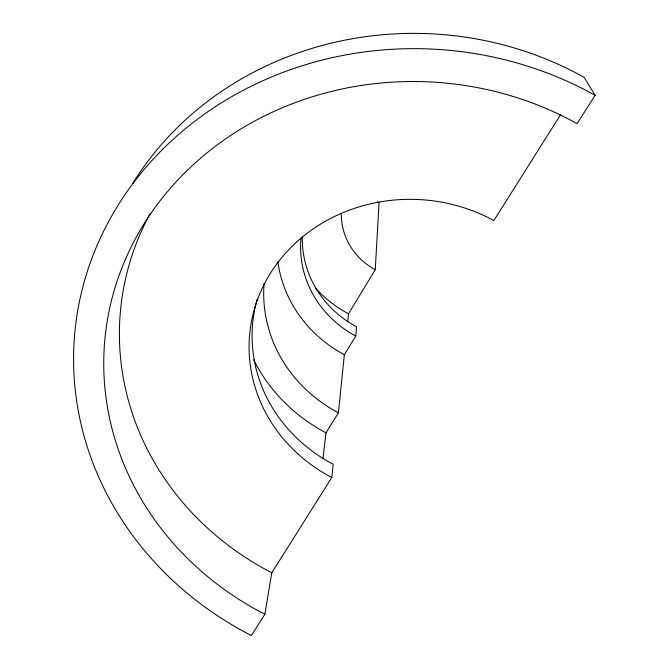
<?xml version="1.0" encoding="UTF-8"?>
<svg xmlns="http://www.w3.org/2000/svg" width="669" height="669" viewBox="0 0 669 669"><rect width="100%" height="100%" fill="white"/><g stroke="black" fill="none" stroke-linecap="round" stroke-linejoin="round"><path stroke-width="1" d="M347.679 321.898L348.507 313.803L375.267 269.707L379.039 202.799A57.894 55.552 -1.9 0 1 377.433 201.887M322.951 458.65L325.995 432.81L338.414 412.815L344.334 354.712L355.757 336.064L356.544 326.807A106.948 100.634 1.2 0 1 302.363 236.433M132.838 183.298A325.828 299.185 2.9 0 1 584.146 77.37L595.117 95.316A344.217 313.702 3.3 0 0 119.592 202.824A344.217 313.702 3.3 0 0 251.352 635.55L264.882 614.284L271.756 572.773L331.816 477.532L333.17 464.236A159.347 146.452 3 0 1 257.205 299.127M560.589 114.725L493.847 220.569A162.567 149.003 3.2 0 0 270.702 272.835A162.567 149.003 3.2 0 0 331.816 477.532M595.117 95.316L577.096 123.64A312.749 284.894 3.3 0 0 145.524 221.523A312.749 284.894 3.3 0 0 264.882 614.284M375.267 269.707A67.209 63.622 0.5 0 1 341.315 213.394M348.507 313.803A123.255 116.707 0.4 0 1 315.542 288.088M338.414 412.815A146.937 136.451 2.4 0 1 264.088 283.489M344.334 354.712A133.014 124.944 1.4 0 1 277.844 261.696M325.995 432.81A173.697 161.329 2.3 0 1 253.626 359.746M271.756 572.773A296.058 271.739 3 0 1 149.764 214.189M355.757 336.064A108.813 102.198 1.4 0 1 300.983 238.315"/></g></svg>
